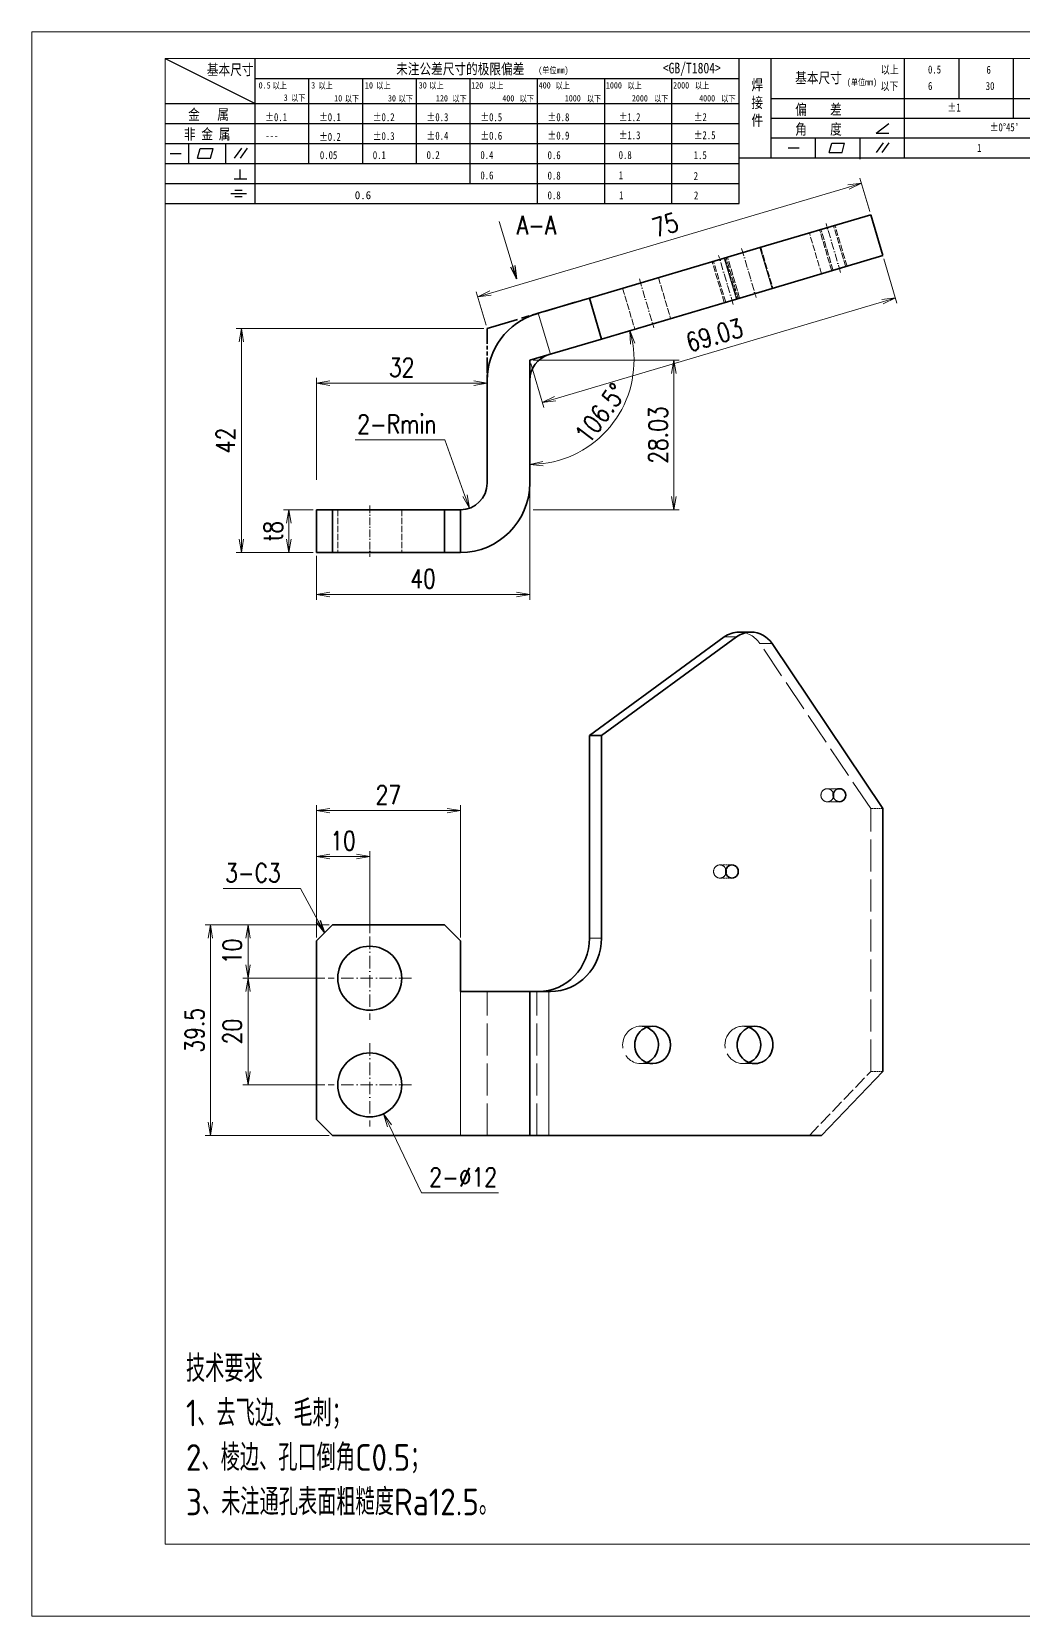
# Model space of a CAD drawing. Header units: millimetres. Extents: x -49592 to 104182, y -50696 to 41603.
# Drawn here: x -48752.5 to -48566.6, y 40985.9 to 41282.9 of the extents above; entities that cross this region are included whole.
import ezdxf

# ---------------------------------------------------------------- set-up
doc = ezdxf.new("R2010")
doc.units = ezdxf.units.MM
doc.header["$LTSCALE"] = 0.5
for name, pattern in [('AM_ISO02W050x2', [3.75, 3, -0.75]), ('AM_ISO08W050x2', [9, 6, -0.75, 1.5, -0.75]), ('AM_ISO09W050', [22.5, 12, -1.5, 3, -1.5, 3, -1.5]), ('DASHDOT', [18.5, 12, -3, 0.5, -3]), ('DASHED', [15, 12, -3])]:
    doc.linetypes.add(name, pattern=pattern)
for name, color, linetype, lineweight in [('中心线', 2, 'AM_ISO08W050x2', 18), ('双点划线', 6, 'AM_ISO09W050', 18), ('图框', 7, 'Continuous', 18), ('标注线', 3, 'Continuous', 18), ('粗实线', 7, 'Continuous', 35), ('虚线', 1, 'AM_ISO02W050x2', 18)]:
    doc.layers.add(name, color=color, linetype=linetype, lineweight=lineweight)
doc.layers.add('图\\M+19E79\\M+195B6\\M+18E9A', color=7, linetype='Continuous')
doc.layers.add('打印', color=7, linetype='Continuous', lineweight=15, plot=False)
doc.layers.add('打印-禁用', color=7, linetype='Continuous', lineweight=15, plot=False)
doc.styles.add('DIM', font='romans.shx', dxfattribs={"width": 0.8, "bigfont": 'bigfont.shx'})
doc.styles.add('国标', font='simfang.ttf', dxfattribs={"width": 0.8})
doc.styles.add('机械长仿宋', font='gbenor.shx', dxfattribs={"height": 1, "bigfont": 'gbcbig.shx'})
doc.dimstyles.new('DEH 1-1', dxfattribs={"dimtxt": 3.5, "dimasz": 2.5, "dimexe": 1, "dimexo": 0.625, "dimgap": 1.2, "dimtad": 1, "dimtoh": 1, "dimdsep": 46, "dimtxsty": 'DIM', "dimblk": 'OPEN', "dimcen": 0, "dimclrd": 8, "dimclre": 8, "dimclrt": 2, "dimazin": 2, "dimtfac": 0.5, "dimtmove": 0, "dimatfit": 3, "dimldrblk": 'OPEN', "dimfxl": 0, "dimtolj": 2, "dimlwd": 18, "dimlwe": 18, "dimarcsym": 0})
doc.dimstyles.new('DEH 1-1$0', dxfattribs={"dimtxt": 3.5, "dimasz": 2.5, "dimexe": 1, "dimexo": 0.625, "dimgap": 1.2, "dimtad": 1, "dimzin": 9, "dimdsep": 46, "dimtxsty": 'DIM', "dimblk": 'OPEN', "dimcen": 0, "dimclrd": 8, "dimclre": 8, "dimclrt": 2, "dimazin": 2, "dimtfac": 0.5, "dimtmove": 0, "dimatfit": 3, "dimldrblk": 'OPEN', "dimfxl": 0, "dimtolj": 2, "dimlwd": 18, "dimlwe": 18, "dimarcsym": 0})
doc.dimstyles.new('DEH 1-1$2', dxfattribs={"dimtxt": 3.5, "dimasz": 2.5, "dimexe": 1, "dimexo": 0.625, "dimgap": 1.2, "dimtad": 1, "dimtoh": 1, "dimdsep": 46, "dimtxsty": 'DIM', "dimblk": 'OPEN', "dimcen": 0, "dimclrd": 8, "dimclre": 8, "dimclrt": 2, "dimazin": 2, "dimtfac": 0.5, "dimtmove": 0, "dimatfit": 3, "dimldrblk": 'OPEN', "dimfxl": 0, "dimtolj": 2, "dimlwd": 18, "dimlwe": 18, "dimarcsym": 0})
doc.dimstyles.new('DEH 1-1$3', dxfattribs={"dimtxt": 3.5, "dimasz": 2.5, "dimexe": 1, "dimexo": 0.625, "dimgap": 1.2, "dimtad": 1, "dimtoh": 1, "dimdsep": 46, "dimtxsty": 'DIM', "dimblk": 'OPEN', "dimcen": 0, "dimclrd": 8, "dimclre": 8, "dimclrt": 2, "dimazin": 2, "dimtfac": 0.5, "dimtofl": 0, "dimtmove": 0, "dimatfit": 3, "dimldrblk": 'OPEN', "dimfxl": 0, "dimtolj": 2, "dimlwd": 18, "dimlwe": 18, "dimarcsym": 0})
doc.dimstyles.new('DEH 1-1$4', dxfattribs={"dimtxt": 3.5, "dimasz": 2.5, "dimexe": 1, "dimexo": 0.625, "dimgap": 1.2, "dimtad": 1, "dimtoh": 1, "dimdsep": 46, "dimtxsty": 'DIM', "dimblk": 'OPEN', "dimcen": 0, "dimclrd": 8, "dimclre": 8, "dimclrt": 2, "dimazin": 2, "dimtfac": 0.5, "dimtofl": 0, "dimtmove": 0, "dimatfit": 3, "dimldrblk": 'OPEN', "dimfxl": 0, "dimtolj": 2, "dimlwd": 18, "dimlwe": 18, "dimarcsym": 0})

# ---------------------------------------------------------------- blocks, each defined once
blk = doc.blocks.new('GZDEH零件A3图框V01版')
at = {"layer": '图\\M+19E79\\M+195B6\\M+18E9A', "color": 9}
for p, q in [((2882.49, -1554.46), (2899.37, -1562.92)), ((2899.37, -1581.67), (2899.37, -1554.46)), ((2990.09, -1581.67), (2990.09, -1554.46)), ((2996.09, -1573.08), (2996.09, -1554.46)), ((3021.09, -1561.98), (3021.09, -1554.46)), ((3031.31, -1561.98), (3031.31, -1554.46)), ((3041.53, -1561.98), (3041.53, -1554.46)), ((2899.37, -1558.24), (2990.09, -1558.24)), ((2909.45, -1574.17), (2909.45, -1558.24)), ((2919.53, -1574.17), (2919.53, -1558.24)), ((2929.61, -1574.17), (2929.61, -1558.24)), ((2939.69, -1577.92), (2939.69, -1558.24)), ((2952.29, -1581.67), (2952.29, -1558.24)), ((2964.89, -1581.67), (2964.89, -1558.24)), ((2977.49, -1581.67), (2977.49, -1558.24)), ((2996.09, -1561.98), (3113.09, -1561.98)), ((3021.09, -1573.08), (3021.09, -1561.98)), ((3041.53, -1565.68), (3041.53, -1561.98)), ((2882.49, -1562.92), (2990.09, -1562.92)), ((2882.49, -1566.67), (2990.09, -1566.67)), ((2996.09, -1565.68), (3113.09, -1565.68)), ((3015.75, -1568.51), (3018.15, -1566.66)), ((2882.49, -1570.42), (2990.09, -1570.42)), ((2886.92, -1574.12), (2886.92, -1570.42)), ((2893.91, -1574.12), (2893.91, -1570.42)), ((2996.09, -1569.38), (3113.09, -1569.38)), ((3004.42, -1573.08), (3004.42, -1569.38)), ((3006.97, -1572.12), (3007.45, -1570.33)), ((3007.45, -1570.33), (3009.86, -1570.33)), ((3009.39, -1572.12), (3009.86, -1570.33)), ((3012.75, -1573.08), (3012.75, -1569.38)), ((3015.75, -1568.51), (3018.15, -1568.51)), ((3015.81, -1572.12), (3017.15, -1570.26)), ((3016.89, -1572.12), (3018.23, -1570.26)), ((2883.43, -1572.27), (2885.49, -1572.27)), ((2888.59, -1573.16), (2889.07, -1571.37)), ((2888.59, -1573.16), (2891, -1573.16)), ((2889.07, -1571.37), (2891.48, -1571.37)), ((2891, -1573.16), (2891.48, -1571.37)), ((2895.52, -1573.16), (2896.85, -1571.3)), ((2896.6, -1573.16), (2897.94, -1571.3)), ((2990.09, -1573.08), (3113.09, -1573.08)), ((2999.26, -1571.23), (3001.32, -1571.23)), ((3006.97, -1572.12), (3009.39, -1572.12)), ((3012.75, -1573.33), (3012.75, -1573.08)), ((2882.49, -1574.17), (2990.09, -1574.17)), ((2895.42, -1577.05), (2897.81, -1577.05)), ((2896.58, -1577.05), (2896.58, -1575.28)), ((2882.49, -1577.92), (2990.09, -1577.92)), ((2894.79, -1579.77), (2897.77, -1579.77)), ((2895.57, -1579.17), (2896.92, -1579.17)), ((2882.49, -1581.67), (2990.09, -1581.67)), ((2895.57, -1580.37), (2896.93, -1580.37))]:
    blk.add_line(p, q, dxfattribs=at)
at = {"layer": '图框', "linetype": 'Continuous'}
for p, q in [((2882.49, -1554.46), (2882.49, -1832.96)), ((3272.49, -1554.46), (2882.49, -1554.46)), ((2882.49, -1832.96), (3272.49, -1832.96))]:
    blk.add_line(p, q, dxfattribs=at)
at = {"layer": '打印-禁用', "linetype": 'Continuous'}
for p, q in [((2857.49, -1549.46), (2857.49, -1846.46)), ((3277.49, -1549.46), (2857.49, -1549.46)), ((2857.49, -1846.46), (3277.49, -1846.46))]:
    blk.add_line(p, q, dxfattribs=at)
at = {"layer": '图\\M+19E79\\M+195B6\\M+18E9A', "color": 9, "style": '国标', "width": 0.8}
for s, height, p in [('基本尺寸', 2, (2890.33, -1557.58)), ('未注公差尺寸的极限偏差', 2, (2925.81, -1557.44)), ('<GB/T1804>', 2, (2975.78, -1557.27)), ('以上', 1.5, (3016.64, -1557.33)), ('0.5', 1.5, (3025.49, -1557.3)), ('6', 1.5, (3036.45, -1557.34)), ('30', 1.2, (2930.04, -1560.11)), ('基本尺寸', 2, (3000.6, -1559.1)), ('以下', 1.5, (3016.58, -1560.43)), ('6', 1.5, (3025.49, -1560.38)), ('30', 1.5, (3036.31, -1560.39)), ('金   属', 2, (2886.82, -1565.98)), ('±0.1', 1.5, (2901.27, -1566.23)), ('±0.1', 1.5, (2911.35, -1566.23)), ('±0.2', 1.5, (2921.43, -1566.23)), ('±0.3', 1.5, (2931.51, -1566.23)), ('±0.5', 1.5, (2941.59, -1566.23)), ('±0.8', 1.5, (2954.19, -1566.23)), ('±1.2', 1.5, (2967.51, -1566.23)), ('±2', 1.5, (2981.58, -1566.23)), ('偏    差', 2, (3000.6, -1565.04)), ('±1', 1.5, (3029.16, -1564.42)), ('非 金 属', 2, (2886.02, -1569.65)), ('±0.3', 1.5, (2921.43, -1569.77)), ('±0.4', 1.5, (2931.51, -1569.71)), ('±0.6', 1.5, (2941.59, -1569.71)), ('±0.9', 1.5, (2954.19, -1569.68)), ('±1.3', 1.5, (2967.51, -1569.62)), ('±2.5', 1.5, (2981.58, -1569.61)), ('角    度', 2, (3000.6, -1568.74)), ("±0%%D45'", 1.5, (3037.06, -1568.12)), ('---', 1.5, (2901.27, -1569.65)), ('±0.2', 1.5, (2911.35, -1569.92)), ('1', 1.5, (3034.69, -1571.98)), ('0.1', 1.5, (2921.43, -1573.34)), ('0.2', 1.5, (2931.51, -1573.33)), ('0.4', 1.5, (2941.59, -1573.33)), ('0.6', 1.5, (2954.19, -1573.35)), ('0.8', 1.5, (2967.51, -1573.33)), ('1.5', 1.5, (2981.58, -1573.34)), ('0.6', 1.5, (2941.59, -1577.14)), ('0.8', 1.5, (2954.19, -1577.17)), ('1', 1.5, (2967.51, -1577.12)), ('2', 1.5, (2981.58, -1577.26)), ('0.8', 1.5, (2954.19, -1580.87)), ('1', 1.5, (2967.59, -1580.86)), ('2', 1.5, (2981.62, -1580.89))]:
    blk.add_text(s, height=height, dxfattribs=at).set_placement(p)
at = {"layer": '图\\M+19E79\\M+195B6\\M+18E9A', "color": 9, "lineweight": 15, "style": '国标', "width": 0.8}
for s, p in [('(单位mm)', (2952.44, -1557.27)), ('0.5', (2900.03, -1560.11)), ('以上', (2902.64, -1560.16)), ('3', (2909.88, -1560.11)), ('以上', (2911.25, -1560.16)), ('10', (2919.96, -1560.11)), ('以上', (2922.09, -1560.16)), ('以上', (2932.02, -1560.16)), ('120', (2939.88, -1560.11)), ('以上', (2943.21, -1560.16)), ('400', (2952.52, -1560.11)), ('以上', (2955.68, -1560.16)), ('1000', (2965.12, -1560.11)), ('以上', (2969.16, -1560.16)), ('2000', (2977.72, -1560.11)), ('以上', (2981.8, -1560.16)), ('(单位mm)', (3010.27, -1559.51)), ('3', (2904.73, -1562.41)), ('以下', (2906.1, -1562.46)), ('10', (2914.19, -1562.54)), ('以下', (2916.18, -1562.59)), ('30', (2924.27, -1562.54)), ('以下', (2926.26, -1562.59)), ('120', (2933.26, -1562.54)), ('以下', (2936.34, -1562.59)), ('400', (2945.7, -1562.54)), ('以下', (2948.94, -1562.59)), ('1000', (2957.41, -1562.54)), ('以下', (2961.54, -1562.59)), ('2000', (2969.99, -1562.54)), ('以下', (2974.14, -1562.59)), ('4000', (2982.59, -1562.54)), ('以下', (2986.74, -1562.59))]:
    blk.add_text(s, height=1.2, dxfattribs=at).set_placement(p)
at = {"layer": '图\\M+19E79\\M+195B6\\M+18E9A', "color": 9, "lineweight": 13, "style": '国标'}
blk.add_text('0.6', height=1.5, dxfattribs=at).set_placement((2918.05, -1580.85))
at = {"layer": '图\\M+19E79\\M+195B6\\M+18E9A', "color": 9, "insert": (2992.39, -1558.41), "char_height": 2, "width": 3.1877, "attachment_point": 1, "style": '国标'}
blk.add_mtext('焊\\P接\\P件', dxfattribs=at)
at = {"layer": '图\\M+19E79\\M+195B6\\M+18E9A', "color": 9, "insert": (2911.51, -1573.37), "char_height": 1.5, "attachment_point": 7, "style": '国标'}
blk.add_mtext_dynamic_manual_height_columns('0.05', width=5.1982, gutter_width=12.5, heights=[0], dxfattribs=at)
blk = doc.blocks.new('DEH A3')
at = {"layer": '图框'}
blk.add_blockref('GZDEH零件A3图框V01版', (-2857.49, 1846.46), dxfattribs=at)
blk = doc.blocks.new('_Open')
at = {"color": 0, "linetype": 'ByBlock', "lineweight": -2}
for p, q in [((-1, 0.17), (0, 0)), ((-1, -0.17), (0, 0)), ((0, 0), (-1, 0))]:
    blk.add_line(p, q, dxfattribs=at)
blk = doc.blocks.new('*D78')
at = {"layer": 'Defpoints', "color": 0, "transparency": 16777216}
for p in [(-48704.28, 41193.28), (-48699.13, 41193.28), (-48699.13, 41185.28)]:
    blk.add_point(p, dxfattribs=at)
at = {"layer": '标注线', "color": 8, "lineweight": 18, "transparency": 16777216}
for p, q in [((-48699.76, 41193.28), (-48705.28, 41193.28)), ((-48704.28, 41187.78), (-48704.28, 41190.78)), ((-48699.76, 41185.28), (-48705.28, 41185.28))]:
    blk.add_line(p, q, dxfattribs=at)
at = {"layer": '标注线', "color": 8, "lineweight": 18, "transparency": 16777216, "xscale": 2.5, "yscale": 2.5, "zscale": 2.5}
for p, rotation in [((-48704.28, 41193.28), 90), ((-48704.28, 41185.28), 270)]:
    blk.add_blockref('_Open', p, dxfattribs=dict(at, rotation=rotation))
at = {"layer": '标注线', "color": 2, "transparency": 16777216, "insert": (-48707.23, 41189.28), "char_height": 3.5, "attachment_point": 5, "rotation": 90, "style": 'DIM'}
blk.add_mtext('\\A2;{\\Fromans,bigfont|c134;t}8', dxfattribs=at)
blk = doc.blocks.new('*D79')
at = {"layer": 'Defpoints', "color": 0, "transparency": 16777216}
for p in [(-48659.13, 41198.28), (-48699.13, 41185.28), (-48659.13, 41177.41)]:
    blk.add_point(p, dxfattribs=at)
at = {"layer": '标注线', "color": 8, "lineweight": 18, "transparency": 16777216}
for p, q in [((-48659.13, 41197.66), (-48659.13, 41176.41)), ((-48699.13, 41184.66), (-48699.13, 41176.41)), ((-48696.63, 41177.41), (-48661.63, 41177.41))]:
    blk.add_line(p, q, dxfattribs=at)
at = {"layer": '标注线', "color": 8, "lineweight": 18, "transparency": 16777216, "xscale": 2.5, "yscale": 2.5, "zscale": 2.5, "rotation": 180}
blk.add_blockref('_Open', (-48699.13, 41177.41), dxfattribs=at)
at = {"layer": '标注线', "color": 8, "lineweight": 18, "transparency": 16777216, "xscale": 2.5, "yscale": 2.5, "zscale": 2.5}
blk.add_blockref('_Open', (-48659.13, 41177.41), dxfattribs=at)
at = {"layer": '标注线', "color": 2, "transparency": 16777216, "insert": (-48679.13, 41180.36), "char_height": 3.5, "attachment_point": 5, "style": 'DIM'}
blk.add_mtext('\\A2;40', dxfattribs=at)
blk = doc.blocks.new('*D80')
at = {"layer": 'Defpoints', "color": 0, "transparency": 16777216}
for p in [(-48713.19, 41227.28), (-48667.13, 41227.28), (-48699.13, 41185.28)]:
    blk.add_point(p, dxfattribs=at)
at = {"layer": '标注线', "color": 8, "lineweight": 18, "transparency": 16777216}
for p, q in [((-48667.76, 41227.28), (-48714.19, 41227.28)), ((-48713.19, 41187.78), (-48713.19, 41224.78)), ((-48699.76, 41185.28), (-48714.19, 41185.28))]:
    blk.add_line(p, q, dxfattribs=at)
at = {"layer": '标注线', "color": 8, "lineweight": 18, "transparency": 16777216, "xscale": 2.5, "yscale": 2.5, "zscale": 2.5}
for p, rotation in [((-48713.19, 41227.28), 90), ((-48713.19, 41185.28), 270)]:
    blk.add_blockref('_Open', p, dxfattribs=dict(at, rotation=rotation))
at = {"layer": '标注线', "color": 2, "transparency": 16777216, "insert": (-48716.14, 41206.28), "char_height": 3.5, "attachment_point": 5, "rotation": 90, "style": 'DIM'}
blk.add_mtext('\\A2;42', dxfattribs=at)
blk = doc.blocks.new('*D81')
at = {"layer": 'Defpoints', "color": 0, "transparency": 16777216}
for p in [(-48596.97, 41254.49), (-48595.22, 41248.58), (-48667.13, 41227.28)]:
    blk.add_point(p, dxfattribs=at)
at = {"layer": '标注线', "color": 8, "lineweight": 18, "transparency": 16777216}
for p, q in [((-48666.48, 41233.9), (-48599.36, 41253.78)), ((-48595.4, 41249.18), (-48597.25, 41255.45)), ((-48667.31, 41227.88), (-48669.16, 41234.14))]:
    blk.add_line(p, q, dxfattribs=at)
at = {"layer": '标注线', "color": 8, "lineweight": 18, "transparency": 16777216, "xscale": 2.5, "yscale": 2.5, "zscale": 2.5}
for p, rotation in [((-48596.97, 41254.49), 16.49979761308973), ((-48668.88, 41233.19), 196.4997976130897)]:
    blk.add_blockref('_Open', p, dxfattribs=dict(at, rotation=rotation))
at = {"layer": '标注线', "color": 2, "transparency": 16777216, "insert": (-48633.76, 41246.66), "char_height": 3.5, "attachment_point": 5, "rotation": 16.4998, "style": 'DIM'}
blk.add_mtext('\\A2;75', dxfattribs=at)
blk = doc.blocks.new('*D82')
at = {"layer": 'Defpoints', "color": 0, "transparency": 16777216}
for p in [(-48672.13, 41198.28), (-48670.44, 41193.58)]:
    blk.add_point(p, dxfattribs=at)
at = {"layer": '标注线', "color": 8, "lineweight": 18, "transparency": 16777216}
for p, q in [((-48691.85, 41206.41), (-48675.05, 41206.41)), ((-48675.05, 41206.41), (-48671.29, 41195.93))]:
    blk.add_line(p, q, dxfattribs=at)
at = {"layer": '标注线', "color": 8, "lineweight": 18, "transparency": 16777216, "xscale": 2.5, "yscale": 2.5, "zscale": 2.5, "rotation": 289.7725352942279}
blk.add_blockref('_Open', (-48670.44, 41193.58), dxfattribs=at)
at = {"layer": '标注线', "color": 2, "transparency": 16777216, "insert": (-48684.05, 41209.36), "char_height": 3.5, "attachment_point": 5, "style": 'DIM'}
blk.add_mtext('\\A2;{\\Fromans,bigfont|c134;2-Rmin}', dxfattribs=at)
blk = doc.blocks.new('*D83')
at = {"layer": 'Defpoints', "color": 0, "transparency": 16777216}
for p in [(-48645.68, 41225.29), (-48655.27, 41222.45), (-48659.13, 41217.58), (-48647.78, 41205.4), (-48659.13, 41198.28)]:
    blk.add_point(p, dxfattribs=at)
at = {"layer": '标注线', "color": 8, "lineweight": 18, "transparency": 16777216}
blk.add_line((-48645.08, 41225.47), (-48639.44, 41227.14), dxfattribs=at)
blk.add_arc((-48659.13, 41221.31), 19.54, 277.3358, 9.1643, dxfattribs=at)
at = {"layer": '标注线', "color": 8, "lineweight": 18, "transparency": 16777216, "xscale": 2.5, "yscale": 2.5, "zscale": 2.5}
for p, rotation in [((-48640.4, 41226.86), 102.8321944943288), ((-48659.13, 41201.77), 183.667882508686)]:
    blk.add_blockref('_Open', p, dxfattribs=dict(at, rotation=rotation))
at = {"layer": '标注线', "color": 2, "transparency": 16777216, "insert": (-48645.84, 41211.38), "char_height": 3.5, "attachment_point": 5, "rotation": 53.25, "style": 'DIM'}
blk.add_mtext('\\A2;106.5°', dxfattribs=at)
blk = doc.blocks.new('*D84')
at = {"layer": 'Defpoints', "color": 0, "transparency": 16777216}
for p in [(-48719, 41115.49), (-48696.13, 41115.49), (-48696.13, 41075.99)]:
    blk.add_point(p, dxfattribs=at)
at = {"layer": '标注线', "color": 8, "lineweight": 18, "transparency": 16777216}
for p, q in [((-48696.76, 41115.49), (-48720, 41115.49)), ((-48719, 41078.49), (-48719, 41112.99)), ((-48696.76, 41075.99), (-48720, 41075.99))]:
    blk.add_line(p, q, dxfattribs=at)
at = {"layer": '标注线', "color": 8, "lineweight": 18, "transparency": 16777216, "xscale": 2.5, "yscale": 2.5, "zscale": 2.5}
for p, rotation in [((-48719, 41115.49), 90), ((-48719, 41075.99), 270)]:
    blk.add_blockref('_Open', p, dxfattribs=dict(at, rotation=rotation))
at = {"layer": '标注线', "color": 2, "transparency": 16777216, "insert": (-48721.95, 41095.74), "char_height": 3.5, "attachment_point": 5, "rotation": 90, "style": 'DIM'}
blk.add_mtext('\\A2;39.5', dxfattribs=at)
blk = doc.blocks.new('*D85')
at = {"layer": 'Defpoints', "color": 0, "transparency": 16777216}
for p in [(-48672.13, 41136.9), (-48699.13, 41112.49), (-48672.13, 41112.49)]:
    blk.add_point(p, dxfattribs=at)
at = {"layer": '标注线', "color": 8, "lineweight": 18, "transparency": 16777216}
for p, q in [((-48699.13, 41113.11), (-48699.13, 41137.9)), ((-48672.13, 41113.11), (-48672.13, 41137.9)), ((-48696.63, 41136.9), (-48674.63, 41136.9))]:
    blk.add_line(p, q, dxfattribs=at)
at = {"layer": '标注线', "color": 8, "lineweight": 18, "transparency": 16777216, "xscale": 2.5, "yscale": 2.5, "zscale": 2.5, "rotation": 180}
blk.add_blockref('_Open', (-48699.13, 41136.9), dxfattribs=at)
at = {"layer": '标注线', "color": 8, "lineweight": 18, "transparency": 16777216, "xscale": 2.5, "yscale": 2.5, "zscale": 2.5}
blk.add_blockref('_Open', (-48672.13, 41136.9), dxfattribs=at)
at = {"layer": '标注线', "color": 2, "transparency": 16777216, "insert": (-48685.63, 41139.85), "char_height": 3.5, "attachment_point": 5, "style": 'DIM'}
blk.add_mtext('\\A2;27', dxfattribs=at)
blk = doc.blocks.new('*D86')
at = {"layer": 'Defpoints', "color": 0, "transparency": 16777216}
for p in [(-48696.13, 41115.49), (-48711.94, 41105.49), (-48696.93, 41105.49)]:
    blk.add_point(p, dxfattribs=at)
at = {"layer": '标注线', "color": 8, "lineweight": 18, "transparency": 16777216}
for p, q in [((-48696.76, 41115.49), (-48712.94, 41115.49)), ((-48711.94, 41112.99), (-48711.94, 41107.99)), ((-48697.56, 41105.49), (-48712.94, 41105.49))]:
    blk.add_line(p, q, dxfattribs=at)
at = {"layer": '标注线', "color": 8, "lineweight": 18, "transparency": 16777216, "xscale": 2.5, "yscale": 2.5, "zscale": 2.5}
for p, rotation in [((-48711.94, 41115.49), 90), ((-48711.94, 41105.49), 270)]:
    blk.add_blockref('_Open', p, dxfattribs=dict(at, rotation=rotation))
at = {"layer": '标注线', "color": 2, "transparency": 16777216, "insert": (-48714.89, 41110.49), "char_height": 3.5, "attachment_point": 5, "rotation": 90, "style": 'DIM'}
blk.add_mtext('\\A2;10', dxfattribs=at)
blk = doc.blocks.new('*D87')
at = {"layer": 'Defpoints', "color": 0, "transparency": 16777216}
for p in [(-48696.93, 41105.49), (-48711.94, 41085.49), (-48696.93, 41085.49)]:
    blk.add_point(p, dxfattribs=at)
at = {"layer": '标注线', "color": 8, "lineweight": 18, "transparency": 16777216}
for p, q in [((-48697.56, 41105.49), (-48712.94, 41105.49)), ((-48711.94, 41102.99), (-48711.94, 41087.99)), ((-48697.56, 41085.49), (-48712.94, 41085.49))]:
    blk.add_line(p, q, dxfattribs=at)
at = {"layer": '标注线', "color": 8, "lineweight": 18, "transparency": 16777216, "xscale": 2.5, "yscale": 2.5, "zscale": 2.5}
for p, rotation in [((-48711.94, 41105.49), 90), ((-48711.94, 41085.49), 270)]:
    blk.add_blockref('_Open', p, dxfattribs=dict(at, rotation=rotation))
at = {"layer": '标注线', "color": 2, "transparency": 16777216, "insert": (-48714.89, 41095.49), "char_height": 3.5, "attachment_point": 5, "rotation": 90, "style": 'DIM'}
blk.add_mtext('\\A2;20', dxfattribs=at)
blk = doc.blocks.new('*D88')
at = {"layer": 'Defpoints', "color": 0, "transparency": 16777216}
for p in [(-48689.13, 41128.3), (-48699.13, 41112.49), (-48689.13, 41113.29)]:
    blk.add_point(p, dxfattribs=at)
at = {"layer": '标注线', "color": 8, "lineweight": 18, "transparency": 16777216}
for p, q in [((-48699.13, 41113.11), (-48699.13, 41129.3)), ((-48689.13, 41113.91), (-48689.13, 41129.3)), ((-48696.63, 41128.3), (-48691.63, 41128.3))]:
    blk.add_line(p, q, dxfattribs=at)
at = {"layer": '标注线', "color": 8, "lineweight": 18, "transparency": 16777216, "xscale": 2.5, "yscale": 2.5, "zscale": 2.5, "rotation": 180}
blk.add_blockref('_Open', (-48699.13, 41128.3), dxfattribs=at)
at = {"layer": '标注线', "color": 8, "lineweight": 18, "transparency": 16777216, "xscale": 2.5, "yscale": 2.5, "zscale": 2.5}
blk.add_blockref('_Open', (-48689.13, 41128.3), dxfattribs=at)
at = {"layer": '标注线', "color": 2, "transparency": 16777216, "insert": (-48694.13, 41131.25), "char_height": 3.5, "attachment_point": 5, "style": 'DIM'}
blk.add_mtext('\\A2;10', dxfattribs=at)
blk = doc.blocks.new('*D89')
at = {"layer": 'Defpoints', "color": 0, "transparency": 16777216}
for p in [(-48691.73, 41090.9), (-48686.53, 41080.08)]:
    blk.add_point(p, dxfattribs=at)
at = {"layer": '标注线', "color": 8, "lineweight": 18, "transparency": 16777216}
for p, q in [((-48679.4, 41065.25), (-48685.45, 41077.83)), ((-48665, 41065.25), (-48679.4, 41065.25))]:
    blk.add_line(p, q, dxfattribs=at)
at = {"layer": '标注线', "color": 8, "lineweight": 18, "transparency": 16777216, "xscale": 2.5, "yscale": 2.5, "zscale": 2.5, "rotation": 115.6742059151564}
blk.add_blockref('_Open', (-48686.53, 41080.08), dxfattribs=at)
at = {"layer": '标注线', "color": 2, "transparency": 16777216, "insert": (-48671.6, 41068.2), "char_height": 3.5, "attachment_point": 5, "style": 'DIM'}
blk.add_mtext('\\A2;{\\Fromans,bigfont|c134;2-}∅12', dxfattribs=at)
blk = doc.blocks.new('*D113')
at = {"layer": 'Defpoints', "color": 0, "transparency": 16777216}
for p in [(-48592.95, 41240.91), (-48590.6, 41233), (-48659.13, 41221.31)]:
    blk.add_point(p, dxfattribs=at)
at = {"layer": '标注线', "color": 8, "lineweight": 18, "transparency": 16777216}
for p, q in [((-48592.77, 41240.31), (-48590.32, 41232.04)), ((-48654.39, 41214.1), (-48593, 41232.29)), ((-48658.95, 41220.71), (-48656.5, 41212.44))]:
    blk.add_line(p, q, dxfattribs=at)
at = {"layer": '标注线', "color": 8, "lineweight": 18, "transparency": 16777216, "xscale": 2.5, "yscale": 2.5, "zscale": 2.5}
for p, rotation in [((-48590.6, 41233), 16.49979761309281), ((-48656.79, 41213.39), 196.4997976130928)]:
    blk.add_blockref('_Open', p, dxfattribs=dict(at, rotation=rotation))
at = {"layer": '标注线', "color": 2, "transparency": 16777216, "insert": (-48624.53, 41226.03), "char_height": 3.5, "attachment_point": 5, "rotation": 16.4998, "style": 'DIM'}
blk.add_mtext('\\A2;69.03', dxfattribs=at)
blk = doc.blocks.new('*D114')
at = {"layer": 'Defpoints', "color": 0, "transparency": 16777216}
for p in [(-48659.13, 41221.31), (-48659.13, 41193.28), (-48632.13, 41193.28)]:
    blk.add_point(p, dxfattribs=at)
at = {"layer": '标注线', "color": 8, "lineweight": 18, "transparency": 16777216}
for p, q in [((-48658.51, 41221.31), (-48631.13, 41221.31)), ((-48632.13, 41218.81), (-48632.13, 41195.78)), ((-48658.51, 41193.28), (-48631.13, 41193.28))]:
    blk.add_line(p, q, dxfattribs=at)
at = {"layer": '标注线', "color": 8, "lineweight": 18, "transparency": 16777216, "xscale": 2.5, "yscale": 2.5, "zscale": 2.5}
for p, rotation in [((-48632.13, 41221.31), 90), ((-48632.13, 41193.28), 270)]:
    blk.add_blockref('_Open', p, dxfattribs=dict(at, rotation=rotation))
at = {"layer": '标注线', "color": 2, "transparency": 16777216, "insert": (-48635.08, 41207.3), "char_height": 3.5, "attachment_point": 5, "rotation": 90, "style": 'DIM'}
blk.add_mtext('\\A2;28.03', dxfattribs=at)
blk = doc.blocks.new('*D115')
at = {"layer": 'Defpoints', "color": 0, "transparency": 16777216}
for p in [(-48699.13, 41217), (-48699.13, 41198.28), (-48667.13, 41198.28)]:
    blk.add_point(p, dxfattribs=at)
at = {"layer": '标注线', "color": 8, "lineweight": 18, "transparency": 16777216}
for p, q in [((-48699.13, 41198.91), (-48699.13, 41218)), ((-48667.13, 41198.91), (-48667.13, 41218)), ((-48669.63, 41217), (-48696.63, 41217))]:
    blk.add_line(p, q, dxfattribs=at)
at = {"layer": '标注线', "color": 8, "lineweight": 18, "transparency": 16777216, "xscale": 2.5, "yscale": 2.5, "zscale": 2.5, "rotation": 180}
blk.add_blockref('_Open', (-48699.13, 41217), dxfattribs=at)
at = {"layer": '标注线', "color": 8, "lineweight": 18, "transparency": 16777216, "xscale": 2.5, "yscale": 2.5, "zscale": 2.5}
blk.add_blockref('_Open', (-48667.13, 41217), dxfattribs=at)
at = {"layer": '标注线', "color": 2, "transparency": 16777216, "insert": (-48683.13, 41219.95), "char_height": 3.5, "attachment_point": 5, "style": 'DIM'}
blk.add_mtext('\\A2;32', dxfattribs=at)

msp = doc.modelspace()

# ---------------------------------------------------------------- linework, layer by layer
at = {"layer": '中心线', "linetype": 'DASHDOT', "lineweight": 13, "ltscale": 0.24}
for p, q in [((-48600.87, 41237.733), (-48603.597, 41246.938)), ((-48619.417, 41242.252), (-48616.691, 41233.047)), ((-48621.005, 41231.769), (-48623.732, 41240.974)), ((-48638.594, 41236.571), (-48635.867, 41227.367))]:
    msp.add_line(p, q, dxfattribs=at)
at = {"layer": '中心线', "linetype": 'DASHDOT', "lineweight": 13, "ltscale": 0.240015}
msp.add_line((-48689.131, 41194.084), (-48689.131, 41184.483), dxfattribs=at)
at = {"layer": '中心线', "linetype": 'DASHDOT', "lineweight": 13, "ltscale": 0.39}
for p, q in [((-48689.131, 41113.29), (-48689.131, 41097.69)), ((-48689.131, 41093.29), (-48689.131, 41077.69))]:
    msp.add_line(p, q, dxfattribs=at)
at = {"layer": '中心线', "linetype": 'DASHDOT', "lineweight": 13, "ltscale": 0.389999}
for p, q in [((-48681.331, 41105.49), (-48696.931, 41105.49)), ((-48681.331, 41085.49), (-48696.931, 41085.49))]:
    msp.add_line(p, q, dxfattribs=at)
at = {"layer": '双点划线', "lineweight": 35}
msp.add_line((-48650.621, 41232.174), (-48667.131, 41227.284), dxfattribs=at)
at = {"layer": '双点划线', "lineweight": 35, "ltscale": 0.482311}
msp.add_line((-48667.131, 41227.284), (-48667.131, 41214.87), dxfattribs=at)
at = {"layer": '打印'}
msp.add_lwpolyline([(-48752.491, 41282.893), (-48332.491, 41282.893), (-48332.491, 40985.893), (-48752.491, 40985.893)], close=True, dxfattribs=at)
at = {"layer": '粗实线', "lineweight": 35}
for p, q in [((-48595.22, 41248.585), (-48615.999, 41242.43)), ((-48622.676, 41240.452), (-48647.955, 41232.964)), ((-48592.947, 41240.914), (-48613.727, 41234.759)), ((-48620.403, 41232.782), (-48645.683, 41225.294)), ((-48675.131, 41193.284), (-48696.131, 41193.284)), ((-48675.131, 41185.284), (-48696.131, 41185.284)), ((-48622.676, 41169.451), (-48647.955, 41150.99)), ((-48620.403, 41169.451), (-48645.683, 41150.99)), ((-48592.947, 41137.273), (-48613.727, 41168.223)), ((-48647.955, 41150.99), (-48647.955, 41112.99)), ((-48645.683, 41112.99), (-48645.683, 41150.99)), ((-48592.947, 41087.99), (-48592.947, 41137.273)), ((-48675.131, 41115.49), (-48696.131, 41115.49)), ((-48699.131, 41078.99), (-48699.131, 41112.49)), ((-48659.131, 41075.99), (-48659.131, 41102.99)), ((-48696.131, 41075.99), (-48672.131, 41075.99)), ((-48655.551, 41075.99), (-48604.453, 41075.99))]:
    msp.add_line(p, q, dxfattribs=at)
at = {"layer": '粗实线', "lineweight": 35, "ltscale": 0.2}
for p, q in [((-48592.947, 41240.914), (-48595.22, 41248.585)), ((-48647.955, 41232.964), (-48645.683, 41225.294)), ((-48699.131, 41193.284), (-48699.131, 41185.284)), ((-48696.131, 41193.284), (-48696.131, 41185.284)), ((-48675.131, 41193.284), (-48675.131, 41185.284)), ((-48672.131, 41193.284), (-48672.131, 41185.284))]:
    msp.add_line(p, q, dxfattribs=at)
at = {"layer": '粗实线', "lineweight": 35, "ltscale": 0.174091}
for p, q in [((-48615.999, 41242.43), (-48622.676, 41240.452)), ((-48620.403, 41232.782), (-48613.727, 41234.759))]:
    msp.add_line(p, q, dxfattribs=at)
at = {"layer": '粗实线', "lineweight": 13, "ltscale": 0.2}
for p, q in [((-48615.999, 41242.43), (-48613.727, 41234.759)), ((-48622.676, 41240.452), (-48620.403, 41232.782)), ((-48657.543, 41230.124), (-48655.271, 41222.453))]:
    msp.add_line(p, q, dxfattribs=at)
at = {"layer": '粗实线', "lineweight": 35, "ltscale": 0.25}
msp.add_line((-48647.955, 41232.964), (-48657.543, 41230.124), dxfattribs=at)
at = {"layer": '粗实线', "lineweight": 35, "ltscale": 0.007311}
for p, q in [((-48657.543, 41230.124), (-48657.823, 41230.041)), ((-48655.551, 41222.37), (-48655.271, 41222.453))]:
    msp.add_line(p, q, dxfattribs=at)
at = {"layer": '粗实线', "lineweight": 35, "ltscale": 0.249998}
msp.add_line((-48659.131, 41221.31), (-48645.683, 41225.294), dxfattribs=at)
at = {"layer": '粗实线', "lineweight": 35, "ltscale": 0.482311}
for p, q in [((-48659.131, 41198.284), (-48659.131, 41221.31)), ((-48667.131, 41217.576), (-48667.131, 41198.284))]:
    msp.add_line(p, q, dxfattribs=at)
at = {"layer": '粗实线', "lineweight": 35, "ltscale": 0.075}
for p, q in [((-48699.131, 41193.284), (-48696.131, 41193.284)), ((-48672.131, 41193.284), (-48675.131, 41193.284)), ((-48699.131, 41185.284), (-48696.131, 41185.284)), ((-48672.131, 41185.284), (-48675.131, 41185.284))]:
    msp.add_line(p, q, dxfattribs=at)
at = {"layer": '粗实线', "lineweight": 35, "ltscale": 0.056802}
for p, q in [((-48619.925, 41170.355), (-48617.653, 41170.355)), ((-48647.955, 41150.99), (-48645.683, 41150.99))]:
    msp.add_line(p, q, dxfattribs=at)
at = {"layer": '粗实线', "lineweight": 13, "ltscale": 0.056802}
for p, q in [((-48622.676, 41169.451), (-48620.403, 41169.451)), ((-48647.955, 41112.99), (-48645.683, 41112.99))]:
    msp.add_line(p, q, dxfattribs=at)
at = {"layer": '粗实线', "lineweight": 35, "ltscale": 0.106066}
for p, q in [((-48699.131, 41112.49), (-48696.131, 41115.49)), ((-48672.131, 41112.49), (-48675.131, 41115.49)), ((-48699.131, 41078.99), (-48696.131, 41075.99))]:
    msp.add_line(p, q, dxfattribs=at)
at = {"layer": '粗实线', "lineweight": 35, "ltscale": 0.2375}
msp.add_line((-48672.131, 41102.99), (-48672.131, 41112.49), dxfattribs=at)
at = {"layer": '粗实线', "lineweight": 13}
for p, q in [((-48672.131, 41075.99), (-48672.131, 41102.99)), ((-48655.551, 41075.99), (-48655.551, 41102.99))]:
    msp.add_line(p, q, dxfattribs=at)
at = {"layer": '粗实线', "lineweight": 35, "ltscale": 0.325}
for p, q in [((-48672.131, 41102.99), (-48659.131, 41102.99)), ((-48659.131, 41075.99), (-48672.131, 41075.99))]:
    msp.add_line(p, q, dxfattribs=at)
at = {"layer": '粗实线', "lineweight": 35, "ltscale": 0.089499}
for p, q in [((-48659.131, 41102.99), (-48655.551, 41102.99)), ((-48655.551, 41075.99), (-48659.131, 41075.99))]:
    msp.add_line(p, q, dxfattribs=at)
at = {"layer": '粗实线', "lineweight": 35, "ltscale": 0.00701}
msp.add_line((-48655.551, 41102.99), (-48655.271, 41102.99), dxfattribs=at)
at = {"layer": '粗实线', "lineweight": 35, "ltscale": 0.41562}
msp.add_line((-48604.453, 41075.99), (-48592.947, 41087.99), dxfattribs=at)
at = {"layer": '粗实线', "lineweight": 35}
for centre in [(-48689.131, 41105.49), (-48689.131, 41085.49)]:
    msp.add_circle(centre, 6, dxfattribs=at)
for centre, radius, start, end in [((-48654.131, 41217.576), 13, 106.5, 179.99999), ((-48654.131, 41217.576), 5, 106.5, 179.99999), ((-48672.131, 41198.284), 13, 270, 0), ((-48672.131, 41198.284), 5, 270, 0)]:
    msp.add_arc(centre, radius, start, end, dxfattribs=at)
for centre, major_axis, start_param, end_param in [((-48619.926, 41165.355), (0, 5), 6.2830881, 6.8940505), ((-48617.654, 41165.355), (0, -5), 3.1414954, 3.7524579), ((-48617.654, 41165.355), (0, -5), 2.1816616, 3.1414954), ((-48601.097, 41139.778), (0, -1.23), 3.1415636, 4.212389), ((-48601.097, 41139.778), (0, -1.23), 6.2831562, 9.4247489), ((-48601.097, 41139.778), (0, -1.23), 4.212389, 6.2831562), ((-48603.37, 41139.778), (0, 1.23), 4.442026, 4.9827213), ((-48621.233, 41125.49), (0, -1.23), 4.212389, 6.2831562), ((-48623.505, 41125.49), (0, 1.23), 4.442026, 4.9827213), ((-48621.233, 41125.49), (0, -1.23), 3.1415636, 4.212389), ((-48621.233, 41125.49), (0, -1.23), 6.2831562, 9.4247489), ((-48657.543, 41112.99), (0, 10), 3.1415927, 4.712389), ((-48655.271, 41112.99), (0, -10), 6.2831853, 7.8539816), ((-48636.094, 41092.99), (0, -3.5), 3.1416217, 5.212389), ((-48638.366, 41092.99), (0, 3.5), 5.212389, 5.9379461), ((-48636.094, 41092.99), (0, -3.5), 0.0000291, 3.1416217), ((-48616.918, 41092.99), (0, -3.5), 3.1416217, 6.2832144), ((-48619.19, 41092.99), (0, 3.5), 3.4868472, 5.9379461), ((-48616.918, 41092.99), (0, -3.5), 2.0707963, 3.1416217), ((-48638.366, 41092.99), (0, 3.5), 3.4868472, 5.212389), ((-48616.918, 41092.99), (0, -3.5), 0.0000291, 2.0707963), ((-48636.094, 41092.99), (0, -3.5), 5.212389, 6.2832144)]:
    msp.add_ellipse(centre, major_axis=major_axis, ratio=0.9588197, start_param=start_param, end_param=end_param, dxfattribs=at)
at = {"layer": '虚线', "linetype": 'DASHED', "lineweight": 13, "ltscale": 0.2}
for p, q in [((-48604.453, 41237.506), (-48606.725, 41245.177)), ((-48602.536, 41238.074), (-48604.808, 41245.745)), ((-48599.919, 41238.849), (-48602.191, 41246.52)), ((-48599.659, 41238.926), (-48601.931, 41246.597)), ((-48615.834, 41242.479), (-48613.562, 41234.808)), ((-48622.671, 41232.11), (-48624.943, 41239.78)), ((-48622.546, 41240.491), (-48620.274, 41232.82)), ((-48619.794, 41232.962), (-48622.067, 41240.633)), ((-48635.011, 41236.798), (-48632.738, 41229.128)), ((-48641.722, 41234.81), (-48639.45, 41227.14)), ((-48696.131, 41193.284), (-48696.131, 41185.284)), ((-48695.131, 41193.284), (-48695.131, 41185.284)), ((-48695.131, 41193.284), (-48695.131, 41185.284)), ((-48683.131, 41193.284), (-48683.131, 41185.284)), ((-48683.131, 41193.284), (-48683.131, 41185.284))]:
    msp.add_line(p, q, dxfattribs=at)
at = {"layer": '虚线', "linetype": 'DASHED', "lineweight": 13, "ltscale": 0.199999}
for p, q in [((-48602.276, 41238.151), (-48604.548, 41245.822)), ((-48622.412, 41232.187), (-48624.684, 41239.857)), ((-48620.054, 41232.885), (-48622.326, 41240.556))]:
    msp.add_line(p, q, dxfattribs=at)
at = {"layer": '虚线', "linetype": 'DASHED', "lineweight": 13}
for p, q in [((-48595.22, 41137.273), (-48615.999, 41168.223)), ((-48595.22, 41087.99), (-48595.22, 41137.273)), ((-48672.131, 41075.99), (-48672.131, 41102.99)), ((-48667.131, 41075.99), (-48667.131, 41102.99)), ((-48657.823, 41075.99), (-48657.823, 41102.99))]:
    msp.add_line(p, q, dxfattribs=at)
at = {"layer": '虚线', "linetype": 'DASHED', "lineweight": 13, "ltscale": 0.056802}
for p, q in [((-48615.999, 41168.223), (-48613.727, 41168.223)), ((-48601.097, 41138.549), (-48603.37, 41138.549)), ((-48592.947, 41137.273), (-48595.22, 41137.273)), ((-48621.233, 41126.719), (-48623.505, 41126.719)), ((-48621.233, 41124.26), (-48623.505, 41124.26)), ((-48638.367, 41096.49), (-48636.094, 41096.49)), ((-48619.19, 41096.49), (-48616.918, 41096.49)), ((-48638.366, 41089.49), (-48636.094, 41089.49)), ((-48619.19, 41089.49), (-48616.918, 41089.49)), ((-48592.947, 41087.99), (-48595.22, 41087.99))]:
    msp.add_line(p, q, dxfattribs=at)
at = {"layer": '虚线', "linetype": 'DASHED', "lineweight": 13, "ltscale": 0.056804}
msp.add_line((-48601.097, 41141.008), (-48603.37, 41141.008), dxfattribs=at)
at = {"layer": '虚线', "linetype": 'DASHED', "lineweight": 13, "ltscale": 0.41562}
msp.add_line((-48606.725, 41075.99), (-48595.22, 41087.99), dxfattribs=at)
at = {"layer": '虚线', "linetype": 'DASHED', "lineweight": 13}
for centre, major_axis, start_param, end_param in [((-48619.926, 41165.355), (0, 5), 5.3232542, 6.2830881), ((-48603.37, 41139.778), (0, 1.23), 6.2831562, 9.4247489), ((-48603.37, 41139.778), (0, 1.23), 4.9827213, 6.2831562), ((-48603.37, 41139.778), (0, 1.23), 3.1415636, 4.212389), ((-48603.37, 41139.778), (0, 1.23), 4.212389, 4.442026), ((-48623.505, 41125.49), (0, 1.23), 6.2831562, 9.4247489), ((-48623.505, 41125.49), (0, 1.23), 4.9827213, 6.2831562), ((-48623.505, 41125.49), (0, 1.23), 3.1415636, 4.212389), ((-48623.505, 41125.49), (0, 1.23), 4.212389, 4.442026), ((-48638.366, 41092.99), (0, 3.5), 0.0000291, 3.1416217), ((-48638.366, 41092.99), (0, 3.5), 5.9379461, 6.2832144), ((-48619.19, 41092.99), (0, 3.5), 0.0000291, 2.0707963), ((-48619.19, 41092.99), (0, 3.5), 5.9379461, 6.2832144), ((-48619.19, 41092.99), (0, 3.5), 2.0707963, 3.1416217), ((-48638.366, 41092.99), (0, 3.5), 3.1416217, 3.4868472), ((-48619.19, 41092.99), (0, 3.5), 3.1416217, 3.4868472)]:
    msp.add_ellipse(centre, major_axis=major_axis, ratio=0.9588197, start_param=start_param, end_param=end_param, dxfattribs=at)

# ---------------------------------------------------------------- block references
at = {"layer": '图框'}
msp.add_blockref('DEH A3', (-48752.491, 40985.893), dxfattribs=at)

# ---------------------------------------------------------------- texts
at = {"layer": '标注线', "color": 2}
for s, insert, char_height, width, attachment_point, style in [('{\\Fromans,bigfont|c134;A-A}', (-48661.6, 41248.384), 3.5, 66.71689, 1, 'DIM'), ('\\A2;技术要求\\P1、去飞边、毛刺；\\P2、棱边、孔口倒角C0.5；\\P3、未注通孔表面粗糙度Ra12.5。', (-48723.578, 41004.824), 5, 114.82461, 7, '机械长仿宋')]:
    msp.add_mtext(s, dxfattribs=dict(at, insert=insert, char_height=char_height, width=width, attachment_point=attachment_point, style=style))
at = {"layer": '标注线', "color": 2, "insert": (-48705.798, 41123.492), "char_height": 3.5, "attachment_point": 9, "style": 'DIM'}
msp.add_mtext('\\A2;3-C3', dxfattribs=at)

# ---------------------------------------------------------------- dimensions: what is measured, and where the dimension line sits
at = {"layer": '标注线'}
for p1, p2, distance, picture, middle in [((-48667.131, 41227.284), (-48595.219, 41248.585), 6.155, '*D81', (-48633.761, 41246.664)), ((-48659.131, 41221.31), (-48592.947, 41240.914), -8.255, '*D113', (-48624.532, 41226.025))]:
    dim = msp.add_aligned_dim(p1=p1, p2=p2, distance=distance, dimstyle='DEH 1-1$0', dxfattribs=at)
    dim.commit()
    dim.dimension.update_dxf_attribs({"geometry": picture, "text_midpoint": middle})
for base, p1, p2, picture, middle in [((-48713.189, 41227.284), (-48699.131, 41185.284), (-48667.131, 41227.284), '*D80', (-48716.139, 41206.284)), ((-48632.133, 41193.284), (-48659.131, 41221.31), (-48659.131, 41193.284), '*D114', (-48635.083, 41207.297)), ((-48718.996, 41115.49), (-48696.131, 41075.99), (-48696.131, 41115.49), '*D84', (-48721.946, 41095.74)), ((-48711.941, 41105.49), (-48696.131, 41115.49), (-48696.931, 41105.49), '*D86', (-48714.891, 41110.49)), ((-48711.941, 41085.49), (-48696.931, 41105.49), (-48696.931, 41085.49), '*D87', (-48714.891, 41095.49))]:
    dim = msp.add_linear_dim(base=base, p1=p1, p2=p2, angle=90, dimstyle='DEH 1-1$0', dxfattribs=at)
    dim.commit()
    dim.dimension.update_dxf_attribs({"geometry": picture, "text_midpoint": middle})
dim = msp.add_angular_dim_2l(base=(-48647.784, 41205.402), line1=((-48655.271, 41222.453), (-48645.683, 41225.294)), line2=((-48659.131, 41198.284), (-48659.131, 41217.576)), dimstyle='DEH 1-1$2', dxfattribs=at)
dim.commit()
dim.dimension.update_dxf_attribs({"geometry": '*D83', "text_midpoint": (-48645.839, 41211.384)})
for base, p1, p2, picture, middle in [((-48699.131, 41216.997), (-48667.131, 41198.284), (-48699.131, 41198.284), '*D115', (-48683.131, 41219.947)), ((-48659.131, 41177.409), (-48699.131, 41185.284), (-48659.131, 41198.284), '*D79', (-48679.131, 41180.359)), ((-48672.131, 41136.904), (-48699.131, 41112.49), (-48672.131, 41112.49), '*D85', (-48685.631, 41139.854)), ((-48689.131, 41128.296), (-48699.131, 41112.49), (-48689.131, 41113.29), '*D88', (-48694.131, 41131.246))]:
    dim = msp.add_linear_dim(base=base, p1=p1, p2=p2, dimstyle='DEH 1-1$0', dxfattribs=at)
    dim.commit()
    dim.dimension.update_dxf_attribs({"geometry": picture, "text_midpoint": middle})
dim = msp.add_radius_dim(center=(-48672.131, 41198.284), mpoint=(-48670.44, 41193.579), text='{\\Fromans,bigfont|c134;2-Rmin}', dimstyle='DEH 1-1$4', override={"dimtmove": 1}, dxfattribs=at)
dim.commit()
dim.dimension.update_dxf_attribs({"geometry": '*D82', "text_midpoint": (-48675.051, 41206.406), "dimtype": 164})
dim = msp.add_linear_dim(base=(-48704.283, 41193.284), p1=(-48699.131, 41185.284), p2=(-48699.131, 41193.284), angle=90, text='{\\Fromans,bigfont|c134;t}<>', dimstyle='DEH 1-1$0', dxfattribs=at)
dim.commit()
dim.dimension.update_dxf_attribs({"geometry": '*D78', "text_midpoint": (-48707.233, 41189.284)})
dim = msp.add_diameter_dim_2p(p1=(-48691.731, 41090.897), p2=(-48686.532, 41080.082), text='{\\Fromans,bigfont|c134;2-}<>', dimstyle='DEH 1-1$3', dxfattribs=at)
dim.commit()
dim.dimension.update_dxf_attribs({"geometry": '*D89', "text_midpoint": (-48671.603, 41065.254), "dimtype": 163})

# ---------------------------------------------------------------- leaders
msp.add_leader([(-48661.621, 41236.545), (-48664.851, 41247.324)], dimstyle='DEH 1-1', override={"dimgap": 1.2, "dimtad": 1}, dxfattribs=at)
at = {"layer": '标注线', "annotation_type": 0, "has_hookline": 1, "hookline_direction": 1, "text_width": 10.8}
msp.add_leader([(-48697.631, 41113.99), (-48702.098, 41122.292), (-48704.598, 41122.292)], dimstyle='DEH 1-1', override={"dimgap": 1.2, "dimtad": 1}, dxfattribs=at)

doc.saveas('drawing.dxf')
